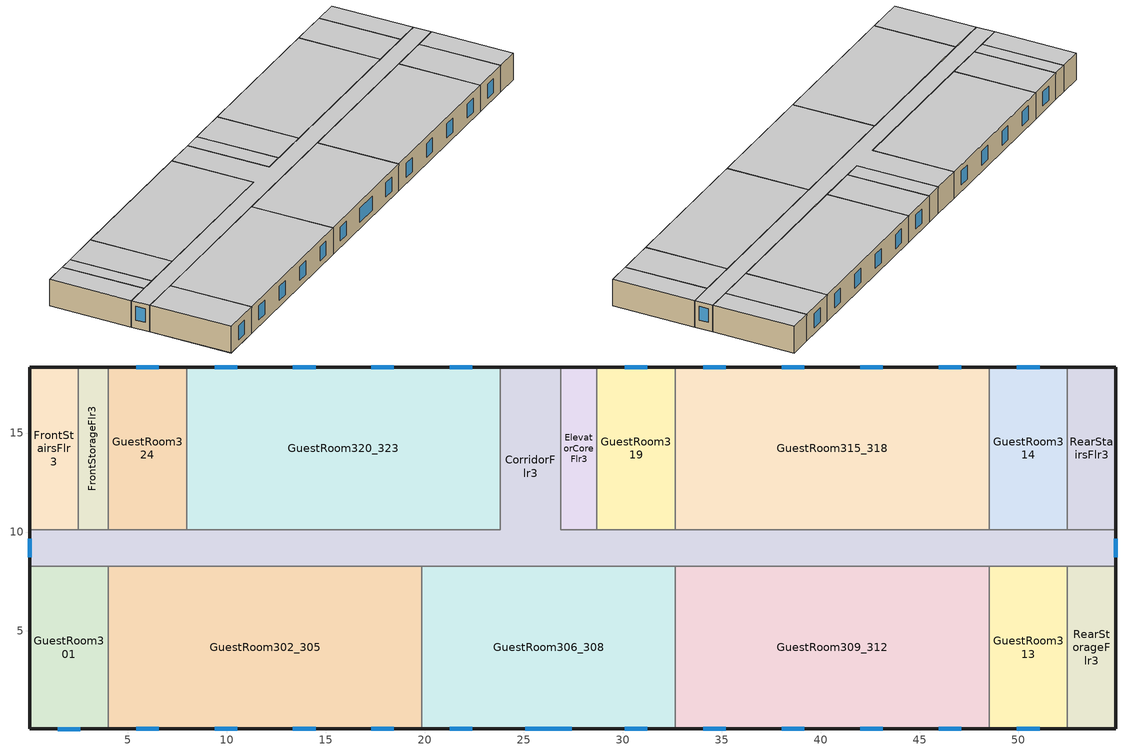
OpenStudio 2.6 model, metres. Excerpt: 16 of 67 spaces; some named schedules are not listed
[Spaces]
GuestRoom319
 floor to GuestRoom219: 32.66,18.34 32.66,10.11 28.7,10.11 28.7,18.34 z6.1
 wall outside: 32.66,18.34 28.7,18.34 z6.1:8.84
 wall to CorridorFlr3: 28.7,10.11 32.66,10.11 z6.1:8.84
 wall to GuestRoom315_318: 32.66,10.11 32.66,18.34 z6.1:8.84
 wall to ElevatorCoreFlr3: 28.7,18.34 28.7,10.11 z6.1:8.84
 window: 31.25,18.34 30.11,18.34 z6.75:8.19
 ceiling to GuestRoom419: 32.66,10.11 32.66,18.34 28.7,18.34 28.7,10.11 z8.84
GuestRoom320_323
 floor to GuestRoom220_223: 23.82,18.34 23.82,10.11 7.97,10.11 7.97,18.34 z6.1
 wall outside: 23.82,18.34 7.97,18.34 z6.1:8.84
 wall to CorridorFlr3: 7.97,10.11 23.82,10.11 23.82,18.34 z6.1:8.84
 wall to GuestRoom324: 7.97,18.34 7.97,10.11 z6.1:8.84
 window: 10.52,18.34 9.39,18.34 / 14.49,18.34 13.35,18.34 / 18.45,18.34 17.31,18.34 / 22.41,18.34 21.27,18.34 z6.75:8.19
 ceiling to GuestRoom420_423: 23.82,10.11 23.82,18.34 7.97,18.34 7.97,10.11 z8.84
RearStorageFlr3
 floor to RearStorageFlr2: 54.91,8.28 54.91,0.05 52.47,0.05 52.47,8.28 z6.1
 wall outside: 52.47,0.05 54.91,0.05 54.91,8.28 z6.1:8.84
 wall to GuestRoom313: 52.47,8.28 52.47,0.05 z6.1:8.84
 wall to CorridorFlr3: 54.91,8.28 52.47,8.28 z6.1:8.84
 ceiling to RearStorageFlr4: 54.91,0.05 54.91,8.28 52.47,8.28 52.47,0.05 z8.84
GuestRoom302_305
 floor to GuestRoom202_205: 19.86,8.28 19.86,0.05 4.01,0.05 4.01,8.28 z6.1
 wall outside: 4.01,0.05 19.86,0.05 z6.1:8.84
 wall to CorridorFlr3: 19.86,8.28 4.01,8.28 z6.1:8.84
 wall to GuestRoom306_308: 19.86,0.05 19.86,8.28 z6.1:8.84
 wall to GuestRoom301: 4.01,8.28 4.01,0.05 z6.1:8.84
 window: 5.42,0.05 6.56,0.05 / 17.31,0.05 18.45,0.05 / 9.39,0.05 10.52,0.05 / 13.35,0.05 14.49,0.05 z6.75:8.19
 ceiling to GuestRoom402_405: 19.86,0.05 19.86,8.28 4.01,8.28 4.01,0.05 z8.84
CorridorFlr3
 floor to CorridorFlr2: 26.87,18.34 26.87,10.11 54.91,10.11 54.91,8.28 0.05,8.28 0.05,10.11 23.82,10.11 23.82,18.34 z6.1
 wall outside: 0.05,10.11 0.05,8.28 / 26.87,18.34 23.82,18.34 / 54.91,8.28 54.91,10.11 z6.1:8.84
 wall to ElevatorCoreFlr3: 28.7,10.11 26.87,10.11 26.87,18.34 z6.1:8.84
 wall to FrontStairsFlr3: 2.49,10.11 0.05,10.11 z6.1:8.84
 wall to RearStairsFlr3: 54.91,10.11 52.47,10.11 z6.1:8.84
 wall to GuestRoom301: 0.05,8.28 4.01,8.28 z6.1:8.84
 wall to GuestRoom313: 48.51,8.28 52.47,8.28 z6.1:8.84
 wall to FrontStorageFlr3: 4.01,10.11 2.49,10.11 z6.1:8.84
 wall to GuestRoom314: 52.47,10.11 48.51,10.11 z6.1:8.84
 wall to GuestRoom324: 7.97,10.11 4.01,10.11 z6.1:8.84
 wall to GuestRoom309_312: 32.66,8.28 48.51,8.28 z6.1:8.84
 wall to GuestRoom306_308: 19.86,8.28 32.66,8.28 z6.1:8.84
 wall to GuestRoom315_318: 48.51,10.11 32.66,10.11 z6.1:8.84
 window: 54.91,8.73 54.91,9.66 / 0.05,9.66 0.05,8.73 z6.94:8.36
 ceiling to CorridorFlr4: 54.91,8.28 54.91,10.11 26.87,10.11 26.87,18.34 23.82,18.34 23.82,10.11 0.05,10.11 0.05,8.28 z8.84
GuestRoom315_318
 floor to GuestRoom215_218: 48.51,18.34 48.51,10.11 32.66,10.11 32.66,18.34 z6.1
 wall outside: 48.51,18.34 32.66,18.34 z6.1:8.84
 wall to GuestRoom314: 48.51,10.11 48.51,18.34 z6.1:8.84
 window: 35.21,18.34 34.07,18.34 / 43.14,18.34 42,18.34 / 47.1,18.34 45.96,18.34 / 39.18,18.34 38.04,18.34 z6.75:8.19
 ceiling to GuestRoom415_418: 48.51,10.11 48.51,18.34 32.66,18.34 32.66,10.11 z8.84
GuestRoom301
 floor to GuestRoom201: 4.01,8.28 4.01,0.05 0.05,0.05 0.05,8.28 z6.1
 wall outside: 0.05,8.28 0.05,0.05 4.01,0.05 z6.1:8.84
 window: 1.46,0.05 2.6,0.05 z6.75:8.19
 ceiling to GuestRoom401: 4.01,0.05 4.01,8.28 0.05,8.28 0.05,0.05 z8.84
GuestRoom314
 floor to GuestRoom214: 52.47,18.34 52.47,10.11 48.51,10.11 48.51,18.34 z6.1
 wall outside: 52.47,18.34 48.51,18.34 z6.1:8.84
 wall to RearStairsFlr3: 52.47,10.11 52.47,18.34 z6.1:8.84
 window: 51.06,18.34 49.92,18.34 z6.75:8.19
 ceiling to GuestRoom414: 52.47,10.11 52.47,18.34 48.51,18.34 48.51,10.11 z8.84
GuestRoom309_312
 floor to GuestRoom209_212: 48.51,8.28 48.51,0.05 32.66,0.05 32.66,8.28 z6.1
 wall outside: 32.66,0.05 48.51,0.05 z6.1:8.84
 wall to GuestRoom306_308: 32.66,8.28 32.66,0.05 z6.1:8.84
 wall to GuestRoom313: 48.51,0.05 48.51,8.28 z6.1:8.84
 window: 45.96,0.05 47.1,0.05 / 42,0.05 43.14,0.05 / 34.07,0.05 35.21,0.05 / 38.04,0.05 39.18,0.05 z6.75:8.19
 ceiling to GuestRoom409_412: 48.51,0.05 48.51,8.28 32.66,8.28 32.66,0.05 z8.84
ElevatorCoreFlr3
 floor to ElevatorCoreFlr2: 28.7,18.34 28.7,10.11 26.87,10.11 26.87,18.34 z6.1
 wall outside: 28.7,18.34 26.87,18.34 z6.1:8.84
 ceiling to ElevatorCoreFlr4: 28.7,10.11 28.7,18.34 26.87,18.34 26.87,10.11 z8.84
GuestRoom313
 floor to GuestRoom213: 52.47,8.28 52.47,0.05 48.51,0.05 48.51,8.28 z6.1
 wall outside: 48.51,0.05 52.47,0.05 z6.1:8.84
 window: 49.92,0.05 51.06,0.05 z6.75:8.19
 ceiling to GuestRoom413: 52.47,0.05 52.47,8.28 48.51,8.28 48.51,0.05 z8.84
GuestRoom306_308
 floor to GuestRoom206_208: 32.66,8.28 32.66,0.05 19.86,0.05 19.86,8.28 z6.1
 wall outside: 19.86,0.05 32.66,0.05 z6.1:8.84
 window: 21.27,0.05 22.41,0.05 / 25.08,0.05 27.44,0.05 / 30.11,0.05 31.25,0.05 z6.75:8.19
 ceiling to GuestRoom406_408: 32.66,0.05 32.66,8.28 19.86,8.28 19.86,0.05 z8.84
FrontStorageFlr3
 floor to FrontStorageFlr2: 4.01,18.34 4.01,10.11 2.49,10.11 2.49,18.34 z6.1
 wall outside: 4.01,18.34 2.49,18.34 z6.1:8.84
 wall to FrontStairsFlr3: 2.49,18.34 2.49,10.11 z6.1:8.84
 wall to GuestRoom324: 4.01,10.11 4.01,18.34 z6.1:8.84
 ceiling to FrontStorageFlr4: 4.01,10.11 4.01,18.34 2.49,18.34 2.49,10.11 z8.84
GuestRoom324
 floor to GuestRoom224: 7.97,18.34 7.97,10.11 4.01,10.11 4.01,18.34 z6.1
 wall outside: 7.97,18.34 4.01,18.34 z6.1:8.84
 window: 6.56,18.34 5.42,18.34 z6.75:8.19
 ceiling to GuestRoom424: 7.97,10.11 7.97,18.34 4.01,18.34 4.01,10.11 z8.84
RearStairsFlr3
 floor to RearStairsFlr2: 54.91,18.34 54.91,10.11 52.47,10.11 52.47,18.34 z6.1
 wall outside: 54.91,10.11 54.91,18.34 52.47,18.34 z6.1:8.84
 ceiling to RearStairsFlr4: 54.91,10.11 54.91,18.34 52.47,18.34 52.47,10.11 z8.84
FrontStairsFlr3
 floor to FrontStairsFlr2: 2.49,18.34 2.49,10.11 0.05,10.11 0.05,18.34 z6.1
 wall outside: 2.49,18.34 0.05,18.34 0.05,10.11 z6.1:8.84
 ceiling to FrontStairsFlr4: 2.49,10.11 2.49,18.34 0.05,18.34 0.05,10.11 z8.84
[Site]
Vancouver Intl AP_BC_CAN: Latitude {deg}=49.195; Longitude {deg}=-123.184; Time Zone {hr}=-8; Elevation {m}=4.3; Terrain=Suburbs
[Building]
SmallHotel-CAN_BC_Vancouver.Intl.AP.718920_CWEC2016.epw created: 2018-09-18 17:35:47 +0000: North Axis {deg}=180; Default Construction Set=BTAP-Mass at hdd = 2800.0; Standards Number of Stories=4; Standards Number of Above Ground Stories=4; Standards Building Type=SmallHotel
[Site:WaterMainsTemperature]
Calculation Method=Correlation; Annual Average Outdoor Air Temperature {C}=10.4083; Maximum Difference In Monthly Average Outdoor Air Temperatures {deltaC}=14.1
[Site:GroundTemperature:BuildingSurface]
19.527, 19.502, 19.536, 19.598, 20.002, 21.64, 22.225, 22.375, 21.449, 20.121, 19.802, 19.633
[ClimateZones]
Climate Zone Institution Name 2=CEC; Climate Zone Document Name 2=California Climate Zone Descriptions; Climate Zone Document Year 2=1995
[SizingPeriod:DesignDay] Barometric Pressure {Pa}=101273; Sky Clearness=0; Rain Indicator=0; Snow Indicator=0; Day of Month=21; Daylight Saving Time Indicator=0; Humidity Indicating Type=Wetbulb; Dry-Bulb Temperature Range Modifier Type=DefaultMultipliers
Name | Maximum Dry-Bulb Temperature {C} | Daily Dry-Bulb Temperature Range {deltaC} | Humidity Indicating Conditions at Maximum Dry-Bulb | Wind Speed {m/s} | Wind Direction {deg} | Month | Day Type | Solar Model Indicator | ASHRAE Taub | ASHRAE Taud
Vancouver Intl AP Ann Htg 99.6% Condns DB | -6.1 | 0 | -6.1 | 3 | 100 | 12 | WinterDesignDay | ASHRAEClearSky
Vancouver Intl AP Ann Clg .4% Condns DB=>MWB | 25.1 | 7.6 | 18.5 | 3.7 | 300 | 7 | SummerDesignDay | ASHRAETau | 0.359 | 2.485
[Material:NoMass] Roughness=Smooth; Thermal Absorptance=0.9; Solar Absorptance=0.7
Name | Thermal Resistance {m2-K/W} | Visible Absorptance
Typical Carpet Pad; Typical Carpet Pad 1 | 0.21648 | 0.8
Typical Insulation 1 | 4.14482 | 0.7
Typical Insulation 2 | 2.90366 | 0.7
Typical Insulation 3 | 4.40527 | 0.7
Typical Carpet Pad 2 | 1.25503 | 0.8
Typical Carpet Pad 3; Typical Carpet Pad 4 | 1.69459 | 0.8
Typical Insulation 4 | 0.416649 | 0.7
Typical Insulation 5 | 0.416667 | 0.7
[Material]
Name | Roughness | Thickness {m} | Conductivity {W/m-K} | Density {kg/m3} | Specific Heat {J/kg-K} | Thermal Absorptance | Solar Absorptance | Visible Absorptance
G05 25mm wood | MediumSmooth | 0.0254 | 0.15 | 608 | 1630 | 0.9 | 0.5 | 0.5
100mm Normalweight concrete floor 1 | MediumSmooth | 0.1016 | 2.31 | 2322 | 832
G01 13mm gypsum board 1 | Smooth | 0.0127 | 0.16 | 800 | 1090 | 0.9 | 0.7 | 0.5
4 in. Normalweight Concrete Floor 1 | MediumRough | 0.1016 | 2.31 | 2322 | 832 | 0.9 | 0.7 | 0.7
1IN Stucco 1 | Smooth | 0.0253 | 0.6918 | 1858 | 837 | 0.9 | 0.7 | 0.92
8IN CONCRETE HW RefBldg 1 | Rough | 0.2032 | 1.311 | 2240 | 836.8 | 0.9 | 0.7 | 0.7
1/2IN Gypsum 1 | Smooth | 0.0127 | 0.16 | 784.9 | 830 | 0.9 | 0.4 | 0.4
Metal Roof Surface 1; F08 Metal surface 1 | Smooth | 0.0008 | 45.28 | 7824 | 500 | 0.9 | 0.7 | 0.7
6 in. Normalweight Concrete Floor 1; 6 in. Normalweight Concrete Floor 2; 6 in. Normalweight Concrete Floor 3 | MediumRough | 0.1524 | 2.31 | 2322 | 832 | 0.9 | 0.7 | 0.7
[Construction]
BTAP-Int-Partition; BTAP-Int-Door: G05 25mm wood
BTAP-Int-Floor: 100mm Normalweight concrete floor 1, Typical Carpet Pad
BTAP-Int-Wall: G01 13mm gypsum board 1, G01 13mm gypsum board 1
BTAP-Int-Ceiling: Typical Carpet Pad, 100mm Normalweight concrete floor 1
BTAP-Int-Window: SimpleGlazing
BTAP-Ext-Floor-Mass:U-0.227: Typical Insulation 1, 4 in. Normalweight Concrete Floor 1, Typical Carpet Pad 1
BTAP-Ext-Wall-Mass:U-0.315: 1IN Stucco 1, 8IN CONCRETE HW RefBldg 1, Typical Insulation 2, 1/2IN Gypsum 1
BTAP-Ext-Roof-Metal:U-0.227: Metal Roof Surface 1, Typical Insulation 3
BTAP-Grnd-Floor-Mass:U-0.757: 6 in. Normalweight Concrete Floor 1, Typical Carpet Pad 2
BTAP-Grnd-Wall-Mass:U-0.568: 6 in. Normalweight Concrete Floor 2, Typical Carpet Pad 3
BTAP-Grnd-Roof-Mass:U-0.568: 6 in. Normalweight Concrete Floor 3, Typical Carpet Pad 4
BTAP-Ext-FixedWindow:U=0.240 SHGC=0.600; BTAP-Ext-GlassDoors:U=0.240 SHGC=0.600; BTAP-Ext-Skylights:U=0.240 SHGC=0.600; BTAP-Ext-DaylightDomes:U=0.240 SHGC=0.600; BTAP-Ext-DaylightDiffuser:U=0.240 SHGC=0.600: SimpleGlazing:U=0.240 SHGC=0.600
BTAP-Ext-Door:U-2.4: F08 Metal surface 1, Typical Insulation 4
BTAP-Ext-OverHeadDoor:U-2.4: Typical Insulation 5
[DefaultConstructionSet]
BTAP-Mass at hdd = 2800.0: Default Exterior Surface Constructions=BTAP-Mass at hdd = 2800.0; Default Interior Surface Constructions=Default Surface Constructions 2; Default Ground Contact Surface Constructions=BTAP-Mass at hdd = 2800.0 1; Default Exterior SubSurface Constructions=BTAP-Mass at hdd = 2800.0; Default Interior SubSurface Constructions=Default Sub Surface Constructions 2; Interior Partition Construction=BTAP-Int-Partition
[DefaultSurfaceConstructions]
Name | Floor Construction | Wall Construction | Roof Ceiling Construction
Default Surface Constructions 2 | BTAP-Int-Floor | BTAP-Int-Wall | BTAP-Int-Ceiling
BTAP-Mass at hdd = 2800.0 | BTAP-Ext-Floor-Mass:U-0.227 | BTAP-Ext-Wall-Mass:U-0.315 | BTAP-Ext-Roof-Metal:U-0.227
BTAP-Mass at hdd = 2800.0 1 | BTAP-Grnd-Floor-Mass:U-0.757 | BTAP-Grnd-Wall-Mass:U-0.568 | BTAP-Grnd-Roof-Mass:U-0.568
[DefaultSubSurfaceConstructions]
Name | Fixed Window Construction | Operable Window Construction | Door Construction | Glass Door Construction | Overhead Door Construction | Skylight Construction | Tubular Daylight Dome Construction | Tubular Daylight Diffuser Construction
Default Sub Surface Constructions 2 | BTAP-Int-Window | BTAP-Int-Window | BTAP-Int-Door
BTAP-Mass at hdd = 2800.0 | BTAP-Ext-FixedWindow:U=0.240 SHGC=0.600 | BTAP-Ext-FixedWindow:U=0.240 SHGC=0.600 | BTAP-Ext-Door:U-2.4 | BTAP-Ext-GlassDoors:U=0.240 SHGC=0.600 | BTAP-Ext-OverHeadDoor:U-2.4 | BTAP-Ext-Skylights:U=0.240 SHGC=0.600 | BTAP-Ext-DaylightDomes:U=0.240 SHGC=0.600 | BTAP-Ext-DaylightDiffuser:U=0.240 SHGC=0.600
[WindowMaterial:SimpleGlazingSystem] Solar Heat Gain Coefficient=0.6; Visible Transmittance=0.21
Name | U-Factor {W/m2-K}
SimpleGlazing | 2.2
SimpleGlazing:U=0.240 SHGC=0.600 | 2.4
[Space] Building Story=BuildingStory3
Name | Space Type | Thermal Zone
GuestRoom319 | Space Function Guest room | GuestRoom319 ZN
GuestRoom320_323 | Space Function Guest room | GuestRoom320_323 ZN
RearStorageFlr3 | Space Function Storage room <= 5 m2 <= 100 m2-sch-F | RearStorageFlr3 ZN
GuestRoom302_305 | Space Function Guest room | GuestRoom302_305 ZN
CorridorFlr3 | Space Function Corridor/Transition area other-sch-F | CorridorFlr3 ZN
GuestRoom315_318 | Space Function Guest room | GuestRoom315_318 ZN
FrontStorageFlr3 | Space Function Storage room <= 5 m2 <= 100 m2-sch-F | FrontStorageFlr3 ZN
GuestRoom301 | Space Function Guest room | GuestRoom301 ZN
GuestRoom314 | Space Function Guest room | GuestRoom314 ZN
GuestRoom313 | Space Function Guest room | GuestRoom313 ZN
GuestRoom309_312 | Space Function Guest room | GuestRoom309_312 ZN
ElevatorCoreFlr3 | Space Function Lobby - elevator | ElevatorCoreFlr3 ZN
GuestRoom306_308 | Space Function Guest room | GuestRoom306_308 ZN
FrontStairsFlr3 | Space Function Stairway/Stairwell-sch-F | FrontStairsFlr3 ZN
RearStairsFlr3 | Space Function Stairway/Stairwell-sch-F | RearStairsFlr3 ZN
GuestRoom324 | Space Function Guest room | GuestRoom324 ZN
[BuildingStory]
BuildingStory3
[SpaceType] Standards Building Type=Space Function
Name | Default Schedule Set | Design Specification Outdoor Air Object | Standards Space Type
Space Function Corridor/Transition area other-sch-F | Space Function Corridor/Transition area other-sch-F Schedule Set | Space Function Corridor/Transition area other-sch-F Ventilation | Corridor/Transition area other-sch-F
Space Function Lobby - elevator | Space Function Lobby - elevator Schedule Set | Space Function Lobby - elevator Ventilation | Lobby - elevator
Space Function Stairway/Stairwell-sch-F | Space Function Stairway/Stairwell-sch-F Schedule Set | Space Function Stairway/Stairwell-sch-F Ventilation | Stairway/Stairwell-sch-F
Space Function Storage room <= 5 m2 <= 100 m2-sch-F | Space Function Storage room <= 5 m2 <= 100 m2-sch-F Schedule Set | Space Function Storage room <= 5 m2 <= 100 m2-sch-F Ventilation | Storage room <= 5 m2 <= 100 m2-sch-F
Space Function Guest room | Space Function Guest room Schedule Set | Space Function Guest room Ventilation | Guest room
[People:Definition] Number of People Calculation Method=People/Area; Fraction Radiant=0.3
Name | People per Space Floor Area {person/m2}
Space Function Corridor/Transition area other-sch-F People Definition; Space Function Storage room <= 5 m2 <= 100 m2-sch-F People Definition | 0.0100036
Space Function Guest room People Definition | 0.0400145
Space Function Lobby - elevator People Definition | 0.100036
Space Function Stairway/Stairwell-sch-F People Definition | 0.00500182
[People] Work Efficiency Schedule=Work Efficiency Schedule; Clothing Insulation Schedule=Clothing Schedule; Air Velocity Schedule=Air Velocity Schedule; Multiplier=1
Name | People Definition | Space or SpaceType
Space Function Corridor/Transition area other-sch-F People | Space Function Corridor/Transition area other-sch-F People Definition | Space Function Corridor/Transition area other-sch-F
Space Function Guest room People | Space Function Guest room People Definition | Space Function Guest room
Space Function Lobby - elevator People | Space Function Lobby - elevator People Definition | Space Function Lobby - elevator
Space Function Stairway/Stairwell-sch-F People | Space Function Stairway/Stairwell-sch-F People Definition | Space Function Stairway/Stairwell-sch-F
Space Function Storage room <= 5 m2 <= 100 m2-sch-F People | Space Function Storage room <= 5 m2 <= 100 m2-sch-F People Definition | Space Function Storage room <= 5 m2 <= 100 m2-sch-F
[Lights:Definition] Design Level Calculation Method=Watts/Area; Fraction Radiant=0.5; Fraction Visible=0.2
Name | Watts per Space Floor Area {W/m2}
Space Function Corridor/Transition area other-sch-F Lights Definition | 7.10258
Space Function Guest room Lights Definition | 5.10185
Space Function Lobby - elevator Lights Definition | 7.00254
Space Function Stairway/Stairwell-sch-F Lights Definition | 7.40269
Space Function Storage room <= 5 m2 <= 100 m2-sch-F Lights Definition | 6.80247
[Lights] Fraction Replaceable=1
Name | Lights Definition | Space or SpaceType
Space Function Corridor/Transition area other-sch-F Lights | Space Function Corridor/Transition area other-sch-F Lights Definition | Space Function Corridor/Transition area other-sch-F
Space Function Guest room Lights | Space Function Guest room Lights Definition | Space Function Guest room
Space Function Lobby - elevator Lights | Space Function Lobby - elevator Lights Definition | Space Function Lobby - elevator
Space Function Stairway/Stairwell-sch-F Lights | Space Function Stairway/Stairwell-sch-F Lights Definition | Space Function Stairway/Stairwell-sch-F
Space Function Storage room <= 5 m2 <= 100 m2-sch-F Lights | Space Function Storage room <= 5 m2 <= 100 m2-sch-F Lights Definition | Space Function Storage room <= 5 m2 <= 100 m2-sch-F
[DesignSpecification:OutdoorAir] Outdoor Air Method=Sum
Name | Outdoor Air Flow per Floor Area {m3/s-m2}
Space Function Corridor/Transition area other-sch-F Ventilation; Space Function Stairway/Stairwell-sch-F Ventilation | 0.0003048
Space Function Guest room Ventilation | 0.0005588
Space Function Lobby - elevator Ventilation | 0.00404876
Space Function Storage room <= 5 m2 <= 100 m2-sch-F Ventilation | 0.0003556
[DefaultScheduleSet] People Activity Level Schedule=NECB-Activity; Infiltration Schedule=Always On
Name | Number of People Schedule | Lighting Schedule | Electric Equipment Schedule
Space Function Corridor/Transition area other-sch-F Schedule Set; Space Function Guest room Schedule Set; Space Function Stairway/Stairwell-sch-F Schedule Set; Space Function Storage room <= 5 m2 <= 100 m2-sch-F Schedule Set | NECB-F-Occupancy | NECB-F-Lighting | NECB-F-Electric-Equipment
Space Function Lobby - elevator Schedule Set | NECB-C-Occupancy | NECB-C-Lighting | NECB-C-Electric-Equipment
[ThermostatSetpoint:DualSetpoint]
Name | Heating Setpoint Temperature Schedule | Cooling Setpoint Temperature Schedule
Space Function Corridor/Transition area other-sch-F Thermostat 3; Space Function Stairway/Stairwell-sch-F Thermostat 3; Space Function Storage room <= 5 m2 <= 100 m2-sch-F Thermostat 3; Space Function Guest room Thermostat 16; Space Function Guest room Thermostat 17; Space Function Guest room Thermostat 18; Space Function Guest room Thermostat 19; Space Function Guest room Thermostat 20; Space Function Guest room Thermostat 21; Space Function Guest room Thermostat 22; Space Function Guest room Thermostat 23; Space Function Guest room Thermostat 24; Space Function Guest room Thermostat 25; Space Function Stairway/Stairwell-sch-F Thermostat 7; Space Function Storage room <= 5 m2 <= 100 m2-sch-F Thermostat 8 | NECB-F-Thermostat Setpoint-Heating | NECB-F-Thermostat Setpoint-Cooling
Space Function Lobby - elevator Thermostat 3 | NECB-C-Thermostat Setpoint-Heating | NECB-C-Thermostat Setpoint-Cooling
[ElectricEquipment:Definition] Design Level Calculation Method=Watts/Area; Fraction Radiant=0.5
Name | Watts per Space Floor Area {W/m2}
Space Function Guest room Elec Equip Definition | 2.50091
Space Function Lobby - elevator Elec Equip Definition | 1.00036
[ElectricEquipment]
Name | Electric Equipment Definition | Space or SpaceType
Space Function Guest room Elec Equip | Space Function Guest room Elec Equip Definition | Space Function Guest room
Space Function Lobby - elevator Elec Equip | Space Function Lobby - elevator Elec Equip Definition | Space Function Lobby - elevator
[SpaceInfiltration:DesignFlowRate] Schedule=Always On Discrete; Design Flow Rate Calculation Method=Flow/ExteriorArea; Flow per Exterior Surface Area {m3/s-m2}=0.00025; Constant Term Coefficient=0; Temperature Term Coefficient=0; Velocity Term Coefficient=0.224; Velocity Squared Term Coefficient=0
Name | Space or SpaceType
CorridorFlr3 Infiltration | CorridorFlr3
ElevatorCoreFlr3 Infiltration | ElevatorCoreFlr3
FrontStairsFlr3 Infiltration | FrontStairsFlr3
FrontStorageFlr3 Infiltration | FrontStorageFlr3
GuestRoom301 Infiltration | GuestRoom301
GuestRoom302_305 Infiltration | GuestRoom302_305
GuestRoom306_308 Infiltration | GuestRoom306_308
GuestRoom309_312 Infiltration | GuestRoom309_312
GuestRoom313 Infiltration | GuestRoom313
GuestRoom314 Infiltration | GuestRoom314
GuestRoom315_318 Infiltration | GuestRoom315_318
GuestRoom319 Infiltration | GuestRoom319
GuestRoom320_323 Infiltration | GuestRoom320_323
GuestRoom324 Infiltration | GuestRoom324
RearStairsFlr3 Infiltration | RearStairsFlr3
RearStorageFlr3 Infiltration | RearStorageFlr3
[ThermalZone] Use Ideal Air Loads=No
Name | Thermostat
CorridorFlr3 ZN | Space Function Corridor/Transition area other-sch-F Thermostat 3
ElevatorCoreFlr3 ZN | Space Function Lobby - elevator Thermostat 3
FrontStairsFlr3 ZN | Space Function Stairway/Stairwell-sch-F Thermostat 3
FrontStorageFlr3 ZN | Space Function Storage room <= 5 m2 <= 100 m2-sch-F Thermostat 3
GuestRoom301 ZN | Space Function Guest room Thermostat 16
GuestRoom302_305 ZN | Space Function Guest room Thermostat 17
GuestRoom306_308 ZN | Space Function Guest room Thermostat 18
GuestRoom309_312 ZN | Space Function Guest room Thermostat 19
GuestRoom313 ZN | Space Function Guest room Thermostat 20
GuestRoom314 ZN | Space Function Guest room Thermostat 21
GuestRoom315_318 ZN | Space Function Guest room Thermostat 22
GuestRoom319 ZN | Space Function Guest room Thermostat 23
GuestRoom320_323 ZN | Space Function Guest room Thermostat 24
GuestRoom324 ZN | Space Function Guest room Thermostat 25
RearStairsFlr3 ZN | Space Function Stairway/Stairwell-sch-F Thermostat 7
RearStorageFlr3 ZN | Space Function Storage room <= 5 m2 <= 100 m2-sch-F Thermostat 8
[Schedule:Ruleset]
NECB-F-Occupancy: Default Day Schedule=NECB-F-Occupancy Default
NECB-Activity: Default Day Schedule=NECB-Activity Default; Summer Design Day Schedule=NECB-Activity Summer Design Day; Winter Design Day Schedule=NECB-Activity Winter Design Day
NECB-F-Thermostat Setpoint-Heating: Default Day Schedule=NECB-F-Thermostat Setpoint-Heating Default
NECB-F-Thermostat Setpoint-Cooling: Default Day Schedule=NECB-F-Thermostat Setpoint-Cooling Default
NECB-C-Thermostat Setpoint-Heating: Default Day Schedule=NECB-C-Thermostat Setpoint-Heating Default
NECB-C-Thermostat Setpoint-Cooling: Default Day Schedule=NECB-C-Thermostat Setpoint-Cooling Default
[Schedule:Constant]
Always On Discrete: Value=1
